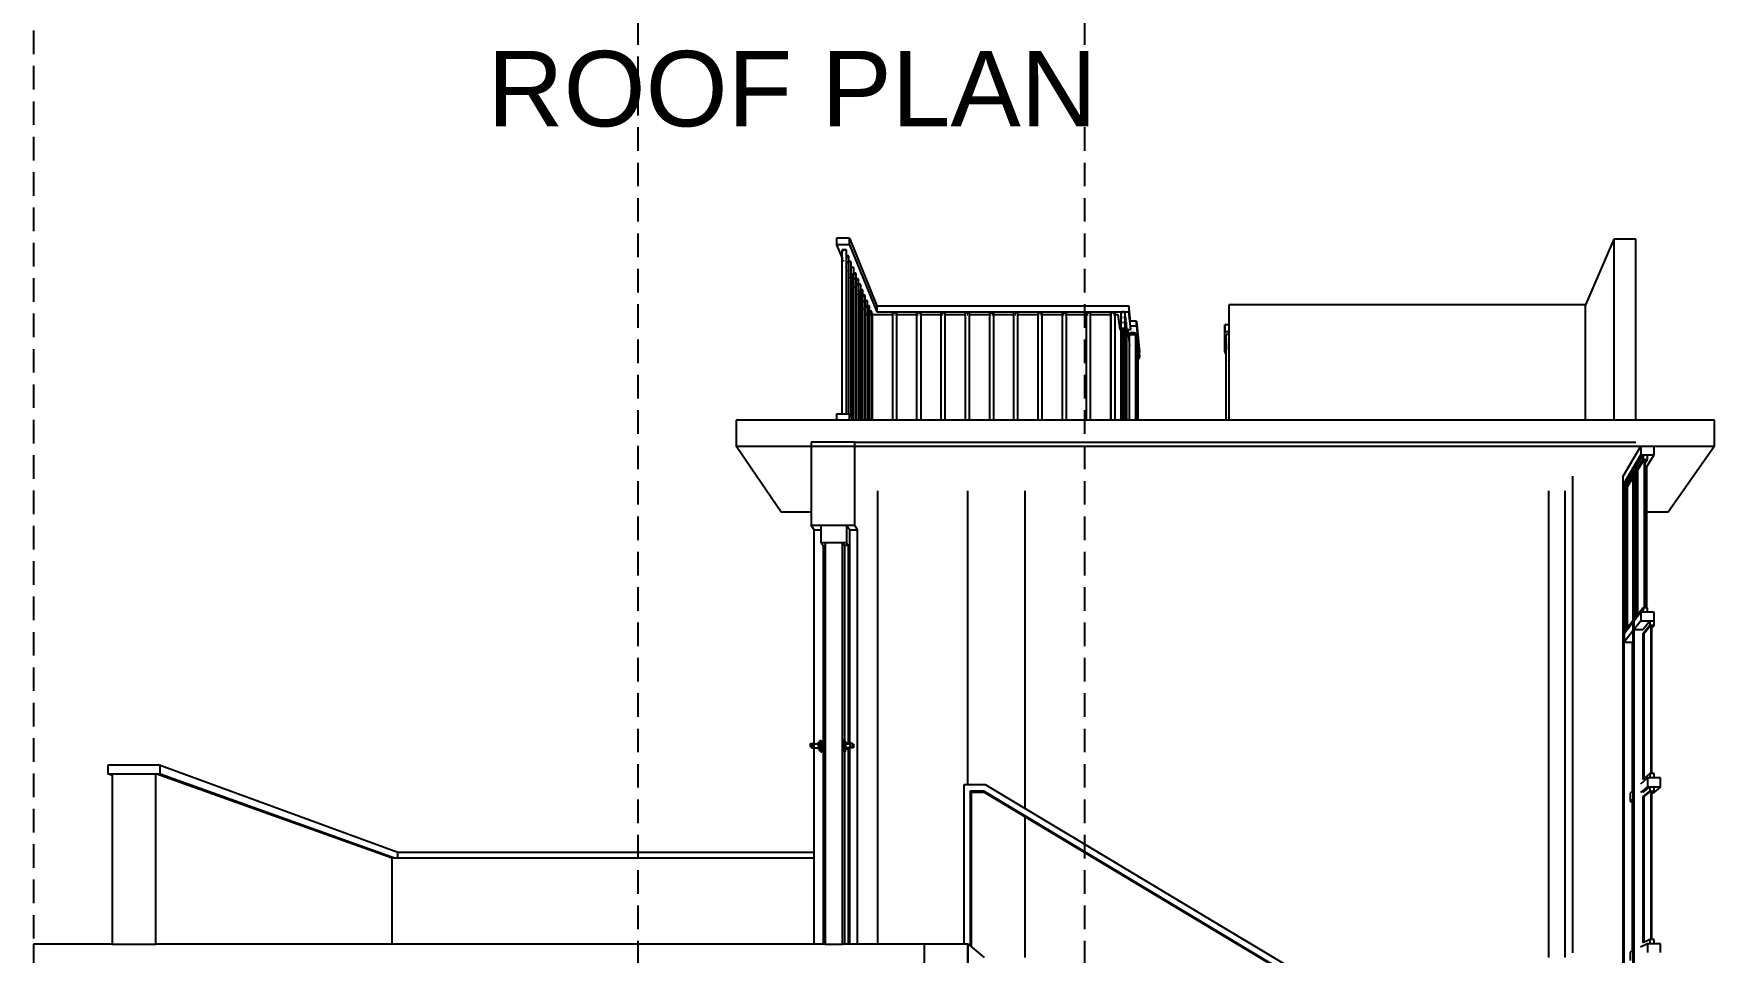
# Model space of a CAD drawing. Header units: inches. Extents: x 114 to 12919, y -714 to 8154.
# Drawn here: x 2215 to 2749, y -290 to 2 of the extents above; entities that cross this region are included whole.
import ezdxf

# ---------------------------------------------------------------- set-up
doc = ezdxf.new("R2010")
doc.units = ezdxf.units.IN
doc.header["$MEASUREMENT"] = 0
doc.linetypes.add('HIDDEN', pattern=[0.375, 0.25, -0.125])
for name, color, linetype in [('centerline', 92, 'HIDDEN'), ('door and window', 145, 'Continuous'), ('SectionCutEdges', 7, 'Continuous')]:
    doc.layers.add(name, color=color, linetype=linetype)
doc.styles.get("Standard").update_dxf_attribs({"font": 'arial.ttf'})

msp = doc.modelspace()

# ---------------------------------------------------------------- linework, layer by layer
for p, q in [((2474.15, -62.67), (2482.85, -84.17)), ((2717.05, -62.92), (2708.06, -83.85)), ((2469.98, -64.75), (2471.78, -69.01)), ((2471.78, -66.44), (2471.77, -66.48)), ((2471.77, -66.48), (2471.78, -66.48)), ((2471.77, -118.49), (2471.77, -66.48)), ((2471.83, -66.4), (2471.78, -66.44)), ((2471.93, -66.36), (2471.83, -66.4)), ((2471.83, -66.53), (2471.9, -66.56)), ((2471.83, -69.13), (2471.93, -69.36)), ((2471.9, -66.56), (2471.93, -66.56)), ((2472.06, -66.34), (2471.93, -66.36)), ((2472.22, -66.32), (2472.06, -66.34)), ((2472.06, -66.59), (2472.18, -66.61)), ((2472.18, -66.61), (2472.22, -66.62)), ((2472.4, -66.32), (2472.22, -66.32)), ((2472.58, -66.32), (2472.4, -66.32)), ((2472.75, -66.34), (2472.58, -66.32)), ((2472.91, -66.36), (2472.75, -66.34)), ((2473.03, -66.4), (2472.91, -66.36)), ((2472.91, -66.61), (2473, -66.59)), ((2473.01, -68.21), (2472.91, -68.22)), ((2472.91, -68.49), (2472.96, -68.5)), ((2472.96, -68.5), (2473.11, -68.51)), ((2473, -66.59), (2473.09, -66.56)), ((2473.11, -68.21), (2473.01, -68.21)), ((2473.11, -66.44), (2473.03, -66.4)), ((2473.09, -66.56), (2473.11, -66.54)), ((2473.15, -66.48), (2473.11, -66.44)), ((2473.15, -118.49), (2473.15, -66.48)), ((2473.18, -68.2), (2473.15, -68.21)), ((2473.15, -68.51), (2473.18, -68.51)), ((2473.36, -68.21), (2473.18, -68.2)), ((2473.53, -68.23), (2473.36, -68.21)), ((2473.36, -68.52), (2473.49, -68.51)), ((2473.49, -68.51), (2473.53, -68.51)), ((2473.69, -68.25), (2473.53, -68.23)), ((2473.81, -68.28), (2473.69, -68.25)), ((2473.89, -68.32), (2473.81, -68.28)), ((2473.81, -68.46), (2473.87, -68.44)), ((2473.87, -68.44), (2473.93, -68.4)), ((2473.93, -68.36), (2473.89, -68.32)), ((2473.93, -68.4), (2473.93, -68.36)), ((2473.93, -118.49), (2473.93, -68.36)), ((2474.15, -64.75), (2482.85, -86.1)), ((2472.06, -69.67), (2472.22, -70.05)), ((2472.91, -71.67), (2473.11, -72.17)), ((2473.15, -72.26), (2473.18, -72.33)), ((2473.4, -70.14), (2473.36, -70.17)), ((2473.36, -70.24), (2473.38, -70.26)), ((2473.36, -72.76), (2473.53, -73.16)), ((2473.38, -70.26), (2473.46, -70.3)), ((2473.49, -70.11), (2473.4, -70.14)), ((2473.46, -70.3), (2473.53, -70.32)), ((2473.53, -70.1), (2473.49, -70.11)), ((2473.96, -70.07), (2473.81, -70.07)), ((2473.81, -70.36), (2473.91, -70.37)), ((2473.81, -73.81), (2473.96, -74.17)), ((2473.91, -70.37), (2473.96, -70.37)), ((2474.14, -70.07), (2473.96, -70.07)), ((2474.31, -70.09), (2474.14, -70.07)), ((2474.46, -70.11), (2474.31, -70.09)), ((2474.31, -70.36), (2474.42, -70.35)), ((2474.39, -71.92), (2474.31, -71.94)), ((2474.31, -72.15), (2474.35, -72.16)), ((2474.35, -72.16), (2474.46, -72.18)), ((2474.46, -71.92), (2474.39, -71.92)), ((2474.42, -70.35), (2474.46, -70.35)), ((2474.58, -70.14), (2474.46, -70.11)), ((2474.66, -70.18), (2474.58, -70.14)), ((2474.58, -70.32), (2474.64, -70.3)), ((2474.66, -71.91), (2474.58, -71.91)), ((2474.58, -72.19), (2474.66, -72.2)), ((2474.64, -70.3), (2474.66, -70.28)), ((2474.7, -70.22), (2474.66, -70.18)), ((2474.7, -119.6), (2474.7, -70.22)), ((2474.72, -71.9), (2474.7, -71.9)), ((2474.7, -72.2), (2474.85, -72.21)), ((2474.9, -71.91), (2474.72, -71.9)), ((2474.85, -72.21), (2474.9, -72.21)), ((2474.9, -73.81), (2474.87, -73.83)), ((2474.87, -73.83), (2474.87, -73.87)), ((2474.87, -73.87), (2474.9, -73.9)), ((2474.87, -119.92), (2474.87, -73.87)), ((2475.07, -71.92), (2474.9, -71.91)), ((2475.22, -71.95), (2475.07, -71.92)), ((2475.34, -71.98), (2475.22, -71.95)), ((2475.22, -72.18), (2475.31, -72.16)), ((2475.3, -73.72), (2475.22, -73.73)), ((2475.22, -73.99), (2475.26, -74)), ((2475.26, -74), (2475.34, -74)), ((2475.34, -73.72), (2475.3, -73.72)), ((2475.31, -72.16), (2475.34, -72.15)), ((2475.42, -72.02), (2475.34, -71.98)), ((2475.46, -72.06), (2475.42, -72.02)), ((2475.42, -72.12), (2475.45, -72.09)), ((2475.48, -73.72), (2475.42, -73.72)), ((2475.42, -74.01), (2475.42, -74.01)), ((2475.42, -74.01), (2475.48, -74.01)), ((2475.45, -72.09), (2475.46, -72.06)), ((2475.46, -120.57), (2475.46, -72.06)), ((2475.65, -73.72), (2475.48, -73.72)), ((2475.82, -73.74), (2475.65, -73.72)), ((2475.65, -74.02), (2475.77, -74.01)), ((2475.77, -74.01), (2475.82, -74.01)), ((2475.97, -73.76), (2475.82, -73.74)), ((2476.09, -73.79), (2475.97, -73.76)), ((2476.17, -73.83), (2476.09, -73.79)), ((2476.09, -73.96), (2476.15, -73.94)), ((2476.15, -73.94), (2476.2, -73.91)), ((2476.21, -73.87), (2476.17, -73.83)), ((2476.2, -73.91), (2476.21, -73.87)), ((2476.21, -120.57), (2476.21, -73.87)), ((2474.31, -74.99), (2474.46, -75.35)), ((2474.58, -75.64), (2474.66, -75.84)), ((2474.7, -75.93), (2474.9, -76.4)), ((2475.22, -77.15), (2475.34, -77.44)), ((2475.42, -77.64), (2475.48, -77.76)), ((2475.67, -75.58), (2475.65, -75.6)), ((2475.65, -75.69), (2475.65, -75.69)), ((2475.65, -75.69), (2475.73, -75.73)), ((2475.65, -78.18), (2475.82, -78.58)), ((2475.77, -75.55), (2475.67, -75.58)), ((2475.73, -75.73), (2475.82, -75.75)), ((2475.82, -75.54), (2475.77, -75.55)), ((2476.22, -75.51), (2476.09, -75.51)), ((2476.09, -75.79), (2476.17, -75.8)), ((2476.09, -79.22), (2476.22, -79.53)), ((2476.17, -75.8), (2476.22, -75.8)), ((2476.4, -75.51), (2476.22, -75.51)), ((2476.56, -75.53), (2476.4, -75.51)), ((2476.71, -75.55), (2476.56, -75.53)), ((2476.56, -75.79), (2476.67, -75.78)), ((2476.63, -77.3), (2476.56, -77.31)), ((2476.56, -77.52), (2476.59, -77.53)), ((2476.59, -77.53), (2476.71, -77.54)), ((2476.71, -77.29), (2476.63, -77.3)), ((2476.67, -75.78), (2476.71, -75.78)), ((2476.83, -75.58), (2476.71, -75.55)), ((2476.91, -75.62), (2476.83, -75.58)), ((2476.83, -75.75), (2476.89, -75.73)), ((2476.91, -77.28), (2476.83, -77.28)), ((2476.83, -77.56), (2476.9, -77.56)), ((2476.89, -75.73), (2476.91, -75.72)), ((2476.9, -77.56), (2476.91, -77.56)), ((2476.95, -75.66), (2476.91, -75.62)), ((2476.95, -120.57), (2476.95, -75.66)), ((2476.96, -77.28), (2476.95, -77.28)), ((2476.95, -77.56), (2477.08, -77.57)), ((2477.13, -77.28), (2476.96, -77.28)), ((2477.08, -77.57), (2477.13, -77.57)), ((2477.09, -79.13), (2477.08, -79.17)), ((2477.08, -79.17), (2477.12, -79.2)), ((2477.08, -120.57), (2477.08, -79.17)), ((2477.13, -79.1), (2477.09, -79.13)), ((2477.12, -79.2), (2477.13, -79.21)), ((2477.3, -77.3), (2477.13, -77.28)), ((2477.44, -77.32), (2477.3, -77.3)), ((2477.56, -77.35), (2477.44, -77.32)), ((2477.44, -77.54), (2477.53, -77.53)), ((2477.51, -79.03), (2477.44, -79.03)), ((2477.44, -79.29), (2477.46, -79.29)), ((2477.46, -79.29), (2477.56, -79.3)), ((2477.56, -79.02), (2477.51, -79.03)), ((2477.53, -77.53), (2477.56, -77.51)), ((2477.64, -77.38), (2477.56, -77.35)), ((2477.68, -77.42), (2477.64, -77.38)), ((2477.64, -77.48), (2477.67, -77.46)), ((2477.68, -79.02), (2477.64, -79.02)), ((2477.64, -79.31), (2477.68, -79.31)), ((2477.67, -77.46), (2477.68, -77.42)), ((2477.68, -79.02), (2477.68, -77.42)), ((2477.85, -79.03), (2477.68, -79.02)), ((2477.68, -79.31), (2477.68, -79.02)), ((2477.68, -82.99), (2477.68, -79.31)), ((2478.02, -79.04), (2477.85, -79.03)), ((2477.85, -79.31), (2477.97, -79.3)), ((2477.97, -79.3), (2478.02, -79.3)), ((2478.17, -79.06), (2478.02, -79.04)), ((2478.28, -79.09), (2478.17, -79.06)), ((2478.17, -79.28), (2478.25, -79.27)), ((2478.25, -79.27), (2478.28, -79.26)), ((2478.36, -79.13), (2478.28, -79.09)), ((2478.4, -79.17), (2478.36, -79.13)), ((2478.36, -79.22), (2478.39, -79.2)), ((2478.39, -79.2), (2478.4, -79.17)), ((2478.4, -120.57), (2478.4, -79.17)), ((2476.56, -80.34), (2476.71, -80.69)), ((2476.83, -80.97), (2476.91, -81.17)), ((2476.95, -81.26), (2477.13, -81.68)), ((2477.44, -82.42), (2477.56, -82.7)), ((2477.68, -82.99), (2477.64, -82.9)), ((2477.68, -120.57), (2477.68, -82.99)), ((2477.86, -80.82), (2477.85, -80.82)), ((2477.85, -80.93), (2477.92, -80.96)), ((2477.85, -83.4), (2478.02, -83.79)), ((2477.95, -80.79), (2477.86, -80.82)), ((2477.92, -80.96), (2478.02, -80.98)), ((2478.02, -80.77), (2477.95, -80.79)), ((2478.23, -80.75), (2478.17, -80.76)), ((2478.17, -81.01), (2478.18, -81.01)), ((2478.17, -84.14), (2478.28, -84.42)), ((2478.18, -81.01), (2478.28, -81.02)), ((2478.28, -80.75), (2478.23, -80.75)), ((2478.4, -80.74), (2478.36, -80.75)), ((2478.36, -81.03), (2478.4, -81.03)), ((2478.36, -84.61), (2478.4, -84.69)), ((2478.57, -80.75), (2478.4, -80.74)), ((2478.73, -80.76), (2478.57, -80.75)), ((2478.57, -81.03), (2478.68, -81.02)), ((2478.66, -82.49), (2478.57, -82.52)), ((2478.57, -82.52), (2478.57, -82.52)), ((2478.57, -82.63), (2478.63, -82.66)), ((2478.57, -85.1), (2478.73, -85.48)), ((2478.63, -82.66), (2478.73, -82.68)), ((2478.73, -82.48), (2478.66, -82.49)), ((2478.68, -81.02), (2478.73, -81.02)), ((2478.88, -80.79), (2478.73, -80.76)), ((2479, -80.82), (2478.88, -80.79)), ((2479.08, -80.85), (2479, -80.82)), ((2479, -80.98), (2479.05, -80.96)), ((2479.11, -82.45), (2479, -82.45)), ((2479, -82.72), (2479.05, -82.72)), ((2479.05, -80.96), (2479.11, -80.92)), ((2479.05, -82.72), (2479.11, -82.72)), ((2479.11, -80.89), (2479.08, -80.85)), ((2479.11, -80.92), (2479.11, -80.89)), ((2479.11, -120.57), (2479.11, -80.89)), ((2479.28, -82.45), (2479.11, -82.45)), ((2479.44, -82.47), (2479.28, -82.45)), ((2479.58, -82.49), (2479.44, -82.47)), ((2479.44, -82.72), (2479.54, -82.71)), ((2479.49, -84.15), (2479.44, -84.16)), ((2479.44, -84.36), (2479.45, -84.37)), ((2479.45, -84.37), (2479.58, -84.39)), ((2479.58, -84.14), (2479.49, -84.15)), ((2479.54, -82.71), (2479.58, -82.7)), ((2479.7, -82.52), (2479.58, -82.49)), ((2479.78, -82.55), (2479.7, -82.52)), ((2479.7, -82.68), (2479.76, -82.66)), ((2479.81, -84.13), (2479.7, -84.13)), ((2479.7, -84.4), (2479.75, -84.4)), ((2479.75, -84.4), (2479.81, -84.4)), ((2479.76, -82.66), (2479.81, -82.62)), ((2479.82, -82.59), (2479.78, -82.55)), ((2479.81, -82.62), (2479.82, -82.59)), ((2479.97, -84.13), (2479.81, -84.13)), ((2479.82, -120.57), (2479.82, -82.59)), ((2480.14, -84.15), (2479.97, -84.13)), ((2480.28, -84.17), (2480.14, -84.15)), ((2480.14, -84.4), (2480.24, -84.39)), ((2480.24, -84.39), (2480.28, -84.38)), ((2480.39, -84.2), (2480.28, -84.17)), ((2480.47, -84.23), (2480.39, -84.2)), ((2480.39, -84.35), (2480.45, -84.34)), ((2480.45, -84.34), (2480.5, -84.3)), ((2480.51, -84.27), (2480.47, -84.23)), ((2480.5, -84.3), (2480.51, -84.27)), ((2480.51, -120.57), (2480.51, -84.27)), ((2482.85, -84.17), (2482.85, -86.1)), ((2482.85, -84.17), (2562.88, -84.17)), ((2562.88, -84.17), (2562.88, -86.1)), ((2563.4, -89.02), (2562.88, -84.17)), ((2594.72, -83.85), (2594.66, -90.22)), ((2708.06, -83.85), (2594.72, -83.85)), ((2594.72, -83.85), (2594.72, -120.57)), ((2708.06, -120.57), (2708.06, -83.85)), ((2479, -86.1), (2479.11, -86.37)), ((2479.44, -86.92), (2479.58, -86.92)), ((2479.7, -86.92), (2479.81, -86.92)), ((2480.18, -85.81), (2480.14, -85.81)), ((2480.14, -86.02), (2480.14, -86.02)), ((2480.14, -86.02), (2480.28, -86.04)), ((2480.14, -86.92), (2480.28, -86.92)), ((2480.17, -86.49), (2480.16, -86.53)), ((2480.16, -86.53), (2480.2, -86.56)), ((2480.16, -120.57), (2480.16, -86.53)), ((2480.22, -86.46), (2480.17, -86.49)), ((2480.28, -85.8), (2480.18, -85.81)), ((2480.2, -86.56), (2480.28, -86.6)), ((2480.28, -86.44), (2480.22, -86.46)), ((2480.28, -86.6), (2480.28, -86.6)), ((2480.5, -85.79), (2480.39, -85.79)), ((2480.39, -86.05), (2480.44, -86.06)), ((2480.43, -86.41), (2480.39, -86.42)), ((2480.39, -86.63), (2480.5, -86.64)), ((2480.39, -86.92), (2480.5, -86.92)), ((2480.5, -86.41), (2480.43, -86.41)), ((2480.44, -86.06), (2480.5, -86.06)), ((2480.66, -85.79), (2480.5, -85.79)), ((2480.83, -85.81), (2480.66, -85.79)), ((2480.97, -85.83), (2480.83, -85.81)), ((2480.83, -86.05), (2480.92, -86.04)), ((2480.92, -86.4), (2480.83, -86.39)), ((2480.83, -86.66), (2480.86, -86.67)), ((2480.83, -86.92), (2480.97, -86.92)), ((2480.86, -86.67), (2480.97, -86.66)), ((2480.92, -86.04), (2480.97, -86.04)), ((2480.97, -86.4), (2480.92, -86.4)), ((2481.08, -85.86), (2480.97, -85.83)), ((2481.16, -85.89), (2481.08, -85.86)), ((2481.08, -86.01), (2481.14, -85.99)), ((2481.22, -86.43), (2481.08, -86.41)), ((2481.14, -85.99), (2481.19, -85.96)), ((2481.2, -85.93), (2481.16, -85.89)), ((2481.19, -85.96), (2481.2, -85.93)), ((2481.2, -120.57), (2481.2, -85.93)), ((2481.33, -86.46), (2481.22, -86.43)), ((2481.22, -86.64), (2481.3, -86.63)), ((2481.22, -86.92), (2481.41, -86.92)), ((2481.3, -86.63), (2481.39, -86.6)), ((2481.41, -86.49), (2481.33, -86.46)), ((2481.39, -86.6), (2481.41, -86.58)), ((2481.45, -86.53), (2481.41, -86.49)), ((2481.45, -120.57), (2481.45, -86.53)), ((2481.45, -86.92), (2487.92, -86.92)), ((2482.85, -86.1), (2560.83, -86.1)), ((2487.87, -86.49), (2487.86, -86.53)), ((2487.86, -86.53), (2487.9, -86.56)), ((2487.86, -120.57), (2487.86, -86.53)), ((2487.92, -86.46), (2487.87, -86.49)), ((2487.9, -86.56), (2487.92, -86.57)), ((2488.01, -86.43), (2487.92, -86.46)), ((2488.14, -86.41), (2488.01, -86.43)), ((2488.01, -86.61), (2488.09, -86.63)), ((2488.01, -86.92), (2488.14, -86.92)), ((2488.09, -86.63), (2488.14, -86.63)), ((2488.29, -86.4), (2488.14, -86.41)), ((2488.45, -86.39), (2488.29, -86.4)), ((2488.62, -86.4), (2488.45, -86.39)), ((2488.45, -86.66), (2488.56, -86.67)), ((2488.45, -86.92), (2488.62, -86.92)), ((2488.56, -86.67), (2488.62, -86.66)), ((2488.78, -86.41), (2488.62, -86.4)), ((2488.92, -86.43), (2488.78, -86.41)), ((2489.03, -86.46), (2488.92, -86.43)), ((2488.92, -86.64), (2489, -86.63)), ((2488.92, -86.92), (2489.03, -86.92)), ((2489, -86.63), (2489.03, -86.61)), ((2489.11, -86.49), (2489.03, -86.46)), ((2489.15, -86.53), (2489.11, -86.49)), ((2489.11, -86.58), (2489.14, -86.56)), ((2489.11, -86.92), (2495.57, -86.92)), ((2489.14, -86.56), (2489.15, -86.53)), ((2489.15, -120.57), (2489.15, -86.53)), ((2495.57, -86.49), (2495.56, -86.53)), ((2495.56, -86.53), (2495.57, -86.54)), ((2495.56, -120.57), (2495.56, -86.53)), ((2495.63, -86.46), (2495.57, -86.49)), ((2495.72, -86.43), (2495.63, -86.46)), ((2495.63, -86.58), (2495.67, -86.6)), ((2495.63, -86.92), (2495.72, -86.92)), ((2495.67, -86.6), (2495.72, -86.61)), ((2495.84, -86.41), (2495.72, -86.43)), ((2495.99, -86.4), (2495.84, -86.41)), ((2495.84, -86.63), (2495.93, -86.65)), ((2495.84, -86.92), (2495.99, -86.92)), ((2495.93, -86.65), (2495.99, -86.65)), ((2496.16, -86.39), (2495.99, -86.4)), ((2496.32, -86.4), (2496.16, -86.39)), ((2496.48, -86.41), (2496.32, -86.4)), ((2496.63, -86.43), (2496.48, -86.41)), ((2496.48, -86.66), (2496.57, -86.65)), ((2496.48, -86.92), (2496.63, -86.92)), ((2496.57, -86.65), (2496.63, -86.64)), ((2496.74, -86.46), (2496.63, -86.43)), ((2496.81, -86.49), (2496.74, -86.46)), ((2496.74, -86.61), (2496.79, -86.6)), ((2496.74, -86.92), (2503.42, -86.92)), ((2496.79, -86.6), (2496.84, -86.56)), ((2496.85, -86.53), (2496.81, -86.49)), ((2496.84, -86.56), (2496.85, -86.53)), ((2496.85, -120.57), (2496.85, -86.53)), ((2503.28, -86.49), (2503.27, -86.53)), ((2503.27, -86.53), (2503.3, -86.56)), ((2503.27, -120.57), (2503.27, -86.53)), ((2503.33, -86.46), (2503.28, -86.49)), ((2503.3, -86.56), (2503.37, -86.6)), ((2503.42, -86.43), (2503.33, -86.46)), ((2503.37, -86.6), (2503.42, -86.61)), ((2503.55, -86.41), (2503.42, -86.43)), ((2503.7, -86.4), (2503.55, -86.41)), ((2503.86, -86.39), (2503.7, -86.4)), ((2503.7, -86.65), (2503.78, -86.66)), ((2503.7, -86.92), (2503.86, -86.92)), ((2503.78, -86.66), (2503.86, -86.66)), ((2504.03, -86.4), (2503.86, -86.39)), ((2504.19, -86.41), (2504.03, -86.4)), ((2504.33, -86.43), (2504.19, -86.41)), ((2504.19, -86.65), (2504.27, -86.65)), ((2504.19, -86.92), (2504.33, -86.92)), ((2504.27, -86.65), (2504.33, -86.64)), ((2504.44, -86.46), (2504.33, -86.43)), ((2504.52, -86.49), (2504.44, -86.46)), ((2504.44, -86.61), (2504.49, -86.6)), ((2504.44, -86.92), (2511.03, -86.92)), ((2504.49, -86.6), (2504.54, -86.56)), ((2504.55, -86.53), (2504.52, -86.49)), ((2504.54, -86.56), (2504.55, -86.53)), ((2504.55, -120.57), (2504.55, -86.53)), ((2510.98, -86.49), (2510.97, -86.53)), ((2510.97, -86.53), (2511, -86.56)), ((2510.97, -120.57), (2510.97, -86.53)), ((2511.03, -86.46), (2510.98, -86.49)), ((2511, -86.56), (2511.03, -86.58)), ((2511.12, -86.43), (2511.03, -86.46)), ((2511.25, -86.41), (2511.12, -86.43)), ((2511.12, -86.61), (2511.18, -86.63)), ((2511.12, -86.92), (2511.25, -86.92)), ((2511.18, -86.63), (2511.25, -86.64)), ((2511.4, -86.4), (2511.25, -86.41)), ((2511.57, -86.39), (2511.4, -86.4)), ((2511.73, -86.4), (2511.57, -86.39)), ((2511.57, -86.66), (2511.65, -86.67)), ((2511.57, -86.92), (2511.73, -86.92)), ((2511.65, -86.67), (2511.73, -86.66)), ((2511.89, -86.41), (2511.73, -86.4)), ((2512.03, -86.43), (2511.89, -86.41)), ((2512.14, -86.46), (2512.03, -86.43)), ((2512.03, -86.64), (2512.09, -86.63)), ((2512.03, -86.92), (2512.14, -86.92)), ((2512.09, -86.63), (2512.14, -86.61)), ((2512.22, -86.49), (2512.14, -86.46)), ((2512.25, -86.53), (2512.22, -86.49)), ((2512.22, -86.58), (2512.24, -86.56)), ((2512.22, -86.92), (2518.68, -86.92)), ((2512.24, -86.56), (2512.25, -86.53)), ((2512.25, -120.57), (2512.25, -86.53)), ((2518.68, -86.49), (2518.67, -86.53)), ((2518.67, -86.53), (2518.68, -86.54)), ((2518.67, -120.57), (2518.67, -86.53)), ((2518.73, -86.46), (2518.68, -86.49)), ((2518.83, -86.43), (2518.73, -86.46)), ((2518.73, -86.58), (2518.77, -86.6)), ((2518.73, -86.92), (2518.83, -86.92)), ((2518.77, -86.6), (2518.83, -86.61)), ((2518.96, -86.41), (2518.83, -86.43)), ((2519.11, -86.4), (2518.96, -86.41)), ((2518.96, -86.64), (2519.02, -86.65)), ((2518.96, -86.92), (2519.11, -86.92)), ((2519.02, -86.65), (2519.11, -86.66)), ((2519.27, -86.39), (2519.11, -86.4)), ((2519.44, -86.4), (2519.27, -86.39)), ((2519.6, -86.41), (2519.44, -86.4)), ((2519.44, -86.66), (2519.51, -86.66)), ((2519.44, -86.92), (2519.6, -86.92)), ((2519.51, -86.66), (2519.6, -86.65)), ((2519.74, -86.43), (2519.6, -86.41)), ((2519.85, -86.46), (2519.74, -86.43)), ((2519.92, -86.49), (2519.85, -86.46)), ((2519.85, -86.61), (2519.88, -86.6)), ((2519.85, -86.92), (2526.53, -86.92)), ((2519.88, -86.6), (2519.94, -86.56)), ((2519.95, -86.53), (2519.92, -86.49)), ((2519.94, -86.56), (2519.95, -86.53)), ((2519.95, -120.57), (2519.95, -86.53)), ((2526.38, -86.49), (2526.37, -86.53)), ((2526.37, -86.53), (2526.4, -86.56)), ((2526.37, -120.57), (2526.37, -86.53)), ((2526.44, -86.46), (2526.38, -86.49)), ((2526.4, -86.56), (2526.47, -86.6)), ((2526.53, -86.43), (2526.44, -86.46)), ((2526.47, -86.6), (2526.53, -86.61)), ((2526.66, -86.41), (2526.53, -86.43)), ((2526.81, -86.4), (2526.66, -86.41)), ((2526.98, -86.39), (2526.81, -86.4)), ((2526.81, -86.66), (2526.88, -86.66)), ((2526.81, -86.92), (2526.98, -86.92)), ((2526.88, -86.66), (2526.98, -86.66)), ((2527.14, -86.4), (2526.98, -86.39)), ((2527.3, -86.41), (2527.14, -86.4)), ((2527.44, -86.43), (2527.3, -86.41)), ((2527.3, -86.65), (2527.36, -86.65)), ((2527.3, -86.92), (2527.44, -86.92)), ((2527.36, -86.65), (2527.44, -86.63)), ((2527.55, -86.46), (2527.44, -86.43)), ((2527.62, -86.49), (2527.55, -86.46)), ((2527.55, -86.61), (2527.58, -86.6)), ((2527.55, -86.92), (2534.14, -86.92)), ((2527.58, -86.6), (2527.64, -86.56)), ((2527.65, -86.53), (2527.62, -86.49)), ((2527.64, -86.56), (2527.65, -86.53)), ((2527.65, -120.57), (2527.65, -86.53)), ((2534.08, -86.49), (2534.07, -86.53)), ((2534.07, -86.53), (2534.1, -86.56)), ((2534.07, -120.57), (2534.07, -86.53)), ((2534.14, -86.46), (2534.08, -86.49)), ((2534.1, -86.56), (2534.14, -86.58)), ((2534.24, -86.43), (2534.14, -86.46)), ((2534.36, -86.41), (2534.24, -86.43)), ((2534.24, -86.61), (2534.28, -86.63)), ((2534.24, -86.92), (2534.36, -86.92)), ((2534.28, -86.63), (2534.36, -86.64)), ((2534.52, -86.4), (2534.36, -86.41)), ((2534.68, -86.39), (2534.52, -86.4)), ((2534.85, -86.4), (2534.68, -86.39)), ((2534.68, -86.66), (2534.74, -86.67)), ((2534.68, -86.92), (2534.85, -86.92)), ((2534.74, -86.67), (2534.85, -86.66)), ((2535.01, -86.41), (2534.85, -86.4)), ((2535.14, -86.43), (2535.01, -86.41)), ((2535.25, -86.46), (2535.14, -86.43)), ((2535.14, -86.63), (2535.19, -86.63)), ((2535.14, -86.92), (2535.32, -86.92)), ((2535.19, -86.63), (2535.28, -86.6)), ((2535.32, -86.49), (2535.25, -86.46)), ((2535.28, -86.6), (2535.32, -86.57)), ((2535.35, -86.53), (2535.32, -86.49)), ((2535.35, -120.57), (2535.35, -86.53)), ((2535.35, -86.92), (2541.79, -86.92)), ((2541.79, -86.49), (2541.77, -86.53)), ((2541.77, -86.53), (2541.79, -86.55)), ((2541.77, -120.57), (2541.77, -86.53)), ((2541.84, -86.46), (2541.79, -86.49)), ((2541.94, -86.43), (2541.84, -86.46)), ((2541.84, -86.59), (2541.87, -86.6)), ((2541.84, -86.92), (2541.94, -86.92)), ((2541.87, -86.6), (2541.94, -86.62)), ((2542.07, -86.41), (2541.94, -86.43)), ((2542.22, -86.4), (2542.07, -86.41)), ((2542.07, -86.64), (2542.11, -86.65)), ((2542.07, -86.92), (2542.22, -86.92)), ((2542.11, -86.65), (2542.22, -86.66)), ((2542.39, -86.39), (2542.22, -86.4)), ((2542.55, -86.4), (2542.39, -86.39)), ((2542.71, -86.41), (2542.55, -86.4)), ((2542.55, -86.66), (2542.6, -86.66)), ((2542.55, -86.92), (2542.71, -86.92)), ((2542.6, -86.66), (2542.71, -86.65)), ((2542.85, -86.43), (2542.71, -86.41)), ((2542.96, -86.46), (2542.85, -86.43)), ((2542.85, -86.63), (2542.88, -86.63)), ((2542.85, -86.92), (2542.96, -86.92)), ((2542.88, -86.63), (2542.96, -86.6)), ((2543.03, -86.49), (2542.96, -86.46)), ((2543.05, -86.53), (2543.03, -86.49)), ((2543.03, -86.57), (2543.04, -86.56)), ((2543.03, -86.92), (2549.47, -86.92)), ((2543.04, -86.56), (2543.05, -86.53)), ((2543.05, -120.57), (2543.05, -86.53)), ((2549.49, -86.49), (2549.47, -86.53)), ((2549.47, -120.57), (2549.47, -86.53)), ((2549.55, -86.46), (2549.49, -86.49)), ((2549.49, -86.55), (2549.5, -86.56)), ((2549.49, -86.92), (2549.64, -86.92)), ((2549.5, -86.56), (2549.57, -86.6)), ((2549.64, -86.43), (2549.55, -86.46)), ((2549.57, -86.6), (2549.64, -86.62)), ((2549.77, -86.41), (2549.64, -86.43)), ((2549.93, -86.4), (2549.77, -86.41)), ((2549.77, -86.64), (2549.81, -86.65)), ((2549.77, -86.92), (2549.93, -86.92)), ((2549.81, -86.65), (2549.93, -86.66)), ((2550.09, -86.39), (2549.93, -86.4)), ((2550.26, -86.4), (2550.09, -86.39)), ((2550.42, -86.41), (2550.26, -86.4)), ((2550.55, -86.43), (2550.42, -86.41)), ((2550.42, -86.65), (2550.45, -86.65)), ((2550.42, -86.92), (2550.55, -86.92)), ((2550.45, -86.65), (2550.55, -86.63)), ((2550.66, -86.46), (2550.55, -86.43)), ((2550.73, -86.49), (2550.66, -86.46)), ((2550.66, -86.6), (2550.68, -86.6)), ((2550.66, -86.92), (2557.31, -86.92)), ((2550.68, -86.6), (2550.74, -86.56)), ((2550.75, -86.53), (2550.73, -86.49)), ((2550.74, -86.56), (2550.75, -86.53)), ((2550.75, -120.57), (2550.75, -86.53)), ((2557.19, -86.49), (2557.17, -86.53)), ((2557.17, -86.53), (2557.2, -86.56)), ((2557.17, -120.57), (2557.17, -86.53)), ((2557.31, -86.43), (2557.19, -86.49)), ((2557.2, -86.56), (2557.27, -86.6)), ((2557.25, -86.46), (2557.23, -86.5)), ((2557.23, -86.5), (2557.26, -86.53)), ((2557.23, -120.57), (2557.23, -86.5)), ((2557.31, -86.44), (2557.25, -86.46)), ((2557.26, -86.53), (2557.31, -86.56)), ((2557.27, -86.6), (2557.31, -86.61)), ((2557.41, -86.4), (2557.31, -86.43)), ((2557.54, -86.38), (2557.41, -86.4)), ((2557.48, -86.41), (2557.41, -86.42)), ((2557.41, -86.59), (2557.43, -86.59)), ((2557.41, -86.63), (2557.51, -86.65)), ((2557.41, -86.92), (2557.54, -86.92)), ((2557.43, -86.59), (2557.54, -86.61)), ((2557.54, -86.41), (2557.48, -86.41)), ((2557.51, -86.65), (2557.54, -86.65)), ((2557.69, -86.36), (2557.54, -86.38)), ((2557.86, -86.36), (2557.69, -86.36)), ((2558.02, -86.36), (2557.86, -86.36)), ((2558.18, -86.38), (2558.02, -86.36)), ((2558.12, -86.41), (2558.02, -86.4)), ((2558.02, -86.63), (2558.06, -86.63)), ((2558.02, -86.66), (2558.15, -86.65)), ((2558.02, -86.92), (2558.18, -86.92)), ((2558.06, -86.63), (2558.18, -86.62)), ((2558.18, -86.42), (2558.12, -86.41)), ((2558.15, -86.65), (2558.18, -86.64)), ((2558.32, -86.4), (2558.18, -86.38)), ((2558.42, -86.43), (2558.32, -86.4)), ((2558.36, -86.46), (2558.32, -86.45)), ((2558.32, -86.6), (2558.34, -86.59)), ((2558.32, -86.62), (2558.38, -86.6)), ((2558.32, -86.92), (2558.42, -86.92)), ((2558.34, -86.59), (2558.42, -86.57)), ((2558.42, -86.49), (2558.36, -86.46)), ((2558.38, -86.6), (2558.42, -86.57)), ((2558.49, -86.46), (2558.42, -86.43)), ((2558.52, -86.5), (2558.49, -86.46)), ((2558.49, -86.54), (2558.5, -86.53)), ((2558.49, -86.92), (2559.43, -86.92)), ((2558.5, -86.53), (2558.52, -86.5)), ((2558.52, -120.57), (2558.52, -86.5)), ((2559.43, -86.12), (2559.43, -86.11)), ((2559.43, -86.12), (2559.43, -86.12)), ((2559.43, -86.92), (2560.02, -91.74)), ((2560.49, -86.19), (2560.48, -86.22)), ((2560.48, -120.57), (2560.48, -86.22)), ((2560.55, -86.15), (2560.49, -86.19)), ((2560.49, -86.25), (2560.5, -86.26)), ((2560.5, -86.26), (2560.57, -86.29)), ((2560.65, -86.13), (2560.55, -86.15)), ((2560.57, -86.29), (2560.65, -86.31)), ((2560.78, -86.1), (2560.65, -86.13)), ((2560.94, -86.09), (2560.78, -86.1)), ((2561.1, -86.09), (2560.94, -86.09)), ((2560.94, -86.1), (2561.1, -86.1)), ((2560.94, -86.35), (2560.97, -86.36)), ((2560.97, -87.74), (2560.94, -87.75)), ((2560.94, -87.96), (2561, -87.98)), ((2561.03, -89.38), (2560.94, -89.41)), ((2560.94, -89.53), (2560.95, -89.54)), ((2560.95, -89.54), (2560.97, -89.54)), ((2560.97, -86.36), (2561.1, -86.36)), ((2561.1, -87.73), (2560.97, -87.74)), ((2560.97, -89.54), (2560.97, -89.55)), ((2560.97, -89.55), (2561, -89.55)), ((2561, -87.98), (2561.1, -87.98)), ((2561, -89.55), (2561.06, -89.57)), ((2561.1, -89.37), (2561.03, -89.38)), ((2561.06, -89.57), (2561.1, -89.57)), ((2561.27, -86.09), (2561.1, -86.09)), ((2561.43, -86.1), (2561.27, -86.09)), ((2561.38, -86.1), (2562.88, -86.1)), ((2561.56, -86.13), (2561.43, -86.1)), ((2561.43, -86.34), (2561.45, -86.34)), ((2561.46, -87.73), (2561.43, -87.73)), ((2561.43, -87.99), (2561.49, -87.99)), ((2561.48, -89.34), (2561.43, -89.34)), ((2561.43, -89.6), (2561.51, -89.61)), ((2561.45, -86.34), (2561.56, -86.32)), ((2561.56, -87.74), (2561.46, -87.73)), ((2561.56, -89.34), (2561.48, -89.34)), ((2561.49, -87.99), (2561.56, -87.98)), ((2561.51, -89.61), (2561.56, -89.61)), ((2561.67, -86.15), (2561.56, -86.13)), ((2561.73, -86.19), (2561.67, -86.15)), ((2561.67, -86.3), (2561.68, -86.29)), ((2561.75, -87.76), (2561.67, -87.75)), ((2561.67, -87.97), (2561.75, -87.96)), ((2561.75, -89.35), (2561.67, -89.35)), ((2561.67, -89.6), (2561.67, -89.6)), ((2561.67, -89.6), (2561.75, -89.6)), ((2561.68, -86.29), (2561.74, -86.26)), ((2561.76, -86.22), (2561.73, -86.19)), ((2561.74, -86.26), (2561.76, -86.22)), ((2561.85, -87.79), (2561.75, -87.76)), ((2561.76, -120.57), (2561.76, -86.22)), ((2561.92, -87.82), (2561.85, -87.79)), ((2561.85, -87.93), (2561.87, -87.93)), ((2561.93, -89.38), (2561.85, -89.37)), ((2561.85, -89.58), (2561.95, -89.57)), ((2561.87, -87.93), (2561.93, -87.89)), ((2561.94, -87.86), (2561.92, -87.82)), ((2561.93, -87.89), (2561.94, -87.86)), ((2562.03, -89.41), (2561.93, -89.38)), ((2561.94, -120.57), (2561.94, -87.86)), ((2561.95, -89.57), (2562.03, -89.54)), ((2562.1, -89.44), (2562.03, -89.41)), ((2562.13, -89.47), (2562.1, -89.44)), ((2562.1, -89.51), (2562.11, -89.51)), ((2562.11, -89.51), (2562.13, -89.47)), ((2562.13, -120.57), (2562.13, -89.47)), ((2563.49, -91.74), (2562.88, -86.1)), ((2565.33, -89.02), (2563.37, -89.02)), ((2563.37, -90.56), (2565.33, -90.56)), ((2565.33, -89.02), (2566.32, -98.86)), ((2565.33, -90.56), (2565.33, -89.02)), ((2565.33, -90.56), (2566.32, -100.35)), ((2593.39, -93.94), (2593.41, -90.22)), ((2593.41, -90.22), (2593.41, -92.36)), ((2594.72, -90.22), (2593.41, -90.22)), ((2594.66, -90.22), (2594.66, -120.57)), ((2560.02, -91.74), (2560.48, -91.74)), ((2560.49, -91.74), (2560.65, -91.74)), ((2560.94, -91.74), (2561.1, -91.74)), ((2561.06, -91.03), (2561.05, -91.07)), ((2561.05, -91.07), (2561.07, -91.1)), ((2561.05, -120.57), (2561.05, -91.07)), ((2561.1, -91.01), (2561.06, -91.03)), ((2561.07, -91.1), (2561.1, -91.12)), ((2561.5, -90.94), (2561.43, -90.95)), ((2561.43, -91.19), (2561.53, -91.2)), ((2561.43, -91.74), (2561.56, -91.74)), ((2561.56, -90.94), (2561.5, -90.94)), ((2561.53, -91.2), (2561.56, -91.2)), ((2561.75, -90.94), (2561.67, -90.94)), ((2561.67, -91.2), (2561.69, -91.2)), ((2561.67, -91.74), (2561.75, -91.74)), ((2561.69, -91.2), (2561.75, -91.2)), ((2561.98, -90.95), (2561.85, -90.94)), ((2561.85, -91.2), (2561.86, -91.2)), ((2561.85, -91.74), (2562.03, -91.74)), ((2561.86, -91.2), (2562.01, -91.18)), ((2562.03, -90.96), (2561.98, -90.95)), ((2562.01, -91.18), (2562.03, -91.18)), ((2562.11, -90.97), (2562.1, -90.97)), ((2562.1, -91.17), (2562.13, -91.16)), ((2562.1, -91.74), (2562.22, -91.74)), ((2562.22, -91), (2562.11, -90.97)), ((2562.13, -91.16), (2562.22, -91.14)), ((2562.28, -91.03), (2562.22, -91)), ((2562.31, -91.07), (2562.28, -91.03)), ((2562.28, -91.11), (2562.29, -91.1)), ((2562.28, -91.74), (2563.49, -91.74)), ((2562.29, -91.1), (2562.31, -91.07)), ((2562.31, -120.57), (2562.31, -91.07)), ((2562.55, -91.74), (2563.14, -96.99)), ((2563.61, -92.76), (2563.14, -92.94)), ((2563.14, -120.57), (2563.14, -92.94)), ((2563.61, -93.37), (2563.14, -93.55)), ((2563.18, -93.53), (2563.18, -92.92)), ((2563.49, -91.74), (2563.49, -91.61)), ((2564.6, -92.76), (2563.61, -92.76)), ((2564.6, -93.37), (2563.61, -93.37)), ((2565.11, -92.94), (2564.6, -92.76)), ((2565.11, -93.55), (2564.6, -93.37)), ((2565.07, -93.53), (2565.07, -92.92)), ((2565.07, -92.95), (2565.11, -92.94)), ((2565.08, -93.53), (2565.08, -92.95)), ((2565.11, -120.57), (2565.11, -92.94)), ((2565.26, -94.36), (2565.11, -94.31)), ((2565.26, -94.97), (2565.11, -94.92)), ((2565.22, -94.96), (2565.22, -94.35)), ((2565.22, -94.38), (2565.26, -94.36)), ((2565.22, -94.96), (2565.22, -94.38)), ((2565.26, -120.57), (2565.26, -94.36)), ((2565.41, -95.78), (2565.26, -95.73)), ((2565.26, -95.83), (2565.41, -95.78)), ((2565.37, -96.37), (2565.37, -95.76)), ((2565.37, -96.39), (2565.37, -95.79)), ((2565.41, -120.57), (2565.41, -95.78)), ((2593.36, -96.45), (2593.39, -93.94)), ((2593.36, -98.55), (2593.39, -96.05)), ((2593.39, -96.05), (2593.41, -92.36)), ((2593.39, -96.05), (2593.85, -96.06)), ((2593.41, -92.36), (2594.72, -92.36)), ((2593.84, -94.65), (2593.8, -94.84)), ((2593.8, -94.84), (2593.85, -94.85)), ((2593.8, -120.57), (2593.8, -94.84)), ((2593.85, -93.32), (2593.81, -93.52)), ((2593.81, -93.52), (2593.85, -93.53)), ((2593.81, -120.57), (2593.81, -93.52)), ((2593.83, -95.96), (2593.81, -96.06)), ((2593.85, -95.96), (2593.83, -95.96)), ((2593.85, -94.65), (2593.84, -94.65)), ((2594.7, -93.23), (2593.85, -93.32)), ((2594.72, -93.24), (2594.7, -93.23)), ((2594.7, -93.62), (2594.72, -93.61)), ((2594.72, -94.56), (2594.7, -94.56)), ((2594.7, -94.94), (2594.72, -94.93)), ((2594.72, -95.88), (2594.7, -95.87)), ((2594.7, -96.06), (2594.72, -96.07)), ((2565.41, -96.38), (2565.26, -96.33)), ((2565.26, -96.43), (2565.41, -96.38)), ((2565.55, -97.17), (2565.26, -97.07)), ((2565.55, -97.77), (2565.26, -97.67)), ((2565.37, -96.37), (2565.37, -96.39)), ((2565.51, -97.76), (2565.51, -97.16)), ((2565.51, -97.19), (2565.55, -97.17)), ((2565.51, -97.19), (2565.51, -97.19)), ((2565.51, -97.76), (2565.51, -97.19)), ((2565.55, -120.57), (2565.55, -97.17)), ((2565.69, -98.55), (2565.55, -98.51)), ((2565.69, -99.15), (2565.55, -99.1)), ((2565.65, -99.14), (2565.65, -98.54)), ((2565.65, -98.57), (2565.69, -98.55)), ((2565.66, -99.14), (2565.66, -98.57)), ((2565.69, -120.57), (2565.69, -98.55)), ((2565.83, -99.92), (2565.69, -99.87)), ((2565.69, -99.97), (2565.83, -99.92)), ((2565.69, -100.35), (2566.32, -100.35)), ((2565.83, -100.51), (2565.69, -100.47)), ((2565.69, -100.57), (2565.83, -100.51)), ((2565.84, -100.79), (2565.69, -100.71)), ((2565.69, -100.94), (2566.32, -100.94)), ((2565.8, -100.5), (2565.8, -99.91)), ((2565.8, -99.93), (2565.84, -100.35)), ((2565.8, -100.53), (2565.8, -99.93)), ((2565.8, -100.5), (2565.84, -100.94)), ((2565.83, -120.57), (2565.83, -99.92)), ((2565.84, -100.8), (2565.84, -100.35)), ((2565.84, -100.93), (2565.84, -100.8)), ((2565.84, -100.93), (2565.84, -100.93)), ((2566.32, -100.94), (2566.32, -98.86)), ((2593.38, -96.51), (2593.36, -96.45)), ((2593.36, -98.55), (2593.85, -98.5)), ((2593.85, -99.67), (2593.36, -98.55)), ((2593.79, -96.22), (2593.79, -98.12)), ((2593.79, -98.5), (2593.79, -98.12)), ((2593.79, -120.57), (2593.79, -98.5)), ((2594.7, -98.41), (2594.72, -98.41)), ((2594.72, -101.63), (2594.7, -101.57)), ((2474.15, -118.49), (2475.19, -120.57)), ((2594.7, -119.75), (2594.72, -119.68)), ((2475.8, -127.51), (2723.99, -127.51)), ((2452.43, -149.83), (2438.06, -128.81)), ((2719.99, -138.34), (2725.64, -128.81)), ((2720.26, -140.55), (2725.64, -131.59)), ((2724.15, -135.21), (2726.33, -131.59)), ((2724.29, -136.34), (2726.33, -132.98)), ((2724.63, -136.34), (2726.68, -132.98)), ((2727.03, -134.11), (2727.72, -132.98)), ((2727.56, -135.21), (2729.8, -131.59)), ((2748.98, -128.81), (2734.33, -149.83)), ((2704.03, -289.97), (2704.03, -138.35)), ((2719.99, -542.53), (2719.99, -138.34)), ((2720.93, -140.53), (2723.19, -136.8)), ((2721.07, -141.64), (2723.19, -138.15)), ((2721.4, -141.64), (2723.19, -138.71)), ((2723.19, -544.52), (2723.19, -135.67)), ((2723.46, -135.21), (2724.15, -135.21)), ((2723.46, -544.92), (2723.46, -135.21)), ((2724.15, -183.49), (2724.15, -135.21)), ((2724.29, -182.82), (2724.29, -136.34)), ((2724.63, -136.34), (2724.29, -136.34)), ((2724.63, -182.37), (2724.63, -136.34)), ((2727.03, -135.21), (2727.56, -135.21)), ((2727.56, -180.17), (2727.56, -135.21)), ((2483.14, -287.13), (2483.14, -143.04)), ((2511.75, -236.39), (2511.75, -143.04)), ((2529.95, -243.99), (2529.95, -143.04)), ((2696.39, -291.36), (2696.39, -143.04)), ((2701.59, -291.36), (2701.59, -143.04)), ((2720.26, -540.26), (2720.26, -140.55)), ((2720.93, -140.55), (2720.26, -140.55)), ((2720.93, -187.63), (2720.93, -140.53)), ((2721.07, -186.98), (2721.07, -141.64)), ((2721.4, -141.64), (2721.07, -141.64)), ((2721.4, -186.55), (2721.4, -141.64)), ((2461.92, -149.83), (2452.43, -149.83)), ((2462.92, -155.42), (2461.92, -153.88)), ((2473.13, -153.88), (2474.21, -155.39)), ((2476.69, -155.42), (2475.8, -153.88)), ((2734.33, -149.83), (2727.56, -149.83)), ((2462.92, -223.52), (2462.92, -155.42)), ((2462.92, -155.42), (2465.15, -155.42)), ((2465.15, -159.54), (2465.78, -160.34)), ((2472.52, -160.32), (2471.94, -159.54)), ((2473.13, -159.54), (2473.7, -160.32)), ((2474.21, -223.5), (2474.21, -155.39)), ((2474.21, -155.42), (2476.69, -155.42)), ((2476.69, -287.13), (2476.69, -155.42)), ((2465.78, -160.34), (2465.78, -287.13)), ((2465.78, -160.34), (2466.35, -160.34)), ((2472.52, -160.32), (2473.7, -160.32)), ((2472.52, -160.32), (2472.52, -222.39)), ((2473.7, -160.32), (2473.7, -223.5)), ((2725.64, -181.56), (2723.46, -184.37)), ((2726.33, -180.17), (2724.29, -182.82)), ((2723.19, -184.72), (2720.27, -188.49)), ((2723.19, -184.24), (2721.07, -186.98)), ((2725.64, -184.33), (2723.46, -187.1)), ((2726.19, -187.1), (2728.42, -184.33)), ((2726.34, -188.29), (2728.42, -185.72)), ((2726.68, -188.29), (2728.76, -185.72)), ((2729.11, -186.57), (2729.8, -185.72)), ((2723.19, -187.45), (2720.27, -191.15)), ((2720.27, -188.49), (2720.27, -191.15)), ((2720.27, -191.15), (2722.93, -191.15)), ((2722.93, -191.15), (2723.19, -190.84)), ((2722.93, -191.16), (2722.93, -191.15)), ((2722.93, -238.53), (2722.93, -191.16)), ((2723.07, -192.32), (2723.19, -192.17)), ((2723.46, -187.1), (2726.19, -187.1)), ((2726.34, -234.76), (2726.34, -188.29)), ((2726.68, -188.29), (2726.34, -188.29)), ((2726.68, -234.46), (2726.68, -188.29)), ((2723.07, -237.66), (2723.07, -192.32)), ((2723.19, -192.32), (2723.07, -192.32)), ((2462.52, -223.3), (2462.78, -223.52)), ((2462.78, -223.52), (2462.78, -224.71)), ((2464.32, -223.52), (2462.78, -223.52)), ((2464.32, -222.94), (2464.66, -222.94)), ((2464.32, -225.19), (2464.32, -222.94)), ((2464.66, -222.36), (2465.06, -222.35)), ((2464.66, -225.69), (2464.66, -222.36)), ((2465.06, -222.35), (2465.38, -222.63)), ((2465.06, -225.69), (2465.06, -222.35)), ((2465.38, -222.63), (2465.38, -225.96)), ((2472.06, -225.68), (2472.06, -222.35)), ((2472.46, -222.35), (2472.06, -222.35)), ((2472.46, -225.68), (2472.46, -222.35)), ((2472.46, -222.35), (2472.77, -222.62)), ((2472.51, -225.18), (2472.51, -222.93)), ((2472.91, -222.93), (2472.51, -222.93)), ((2472.77, -222.62), (2472.77, -222.93)), ((2472.91, -222.93), (2473.11, -223.12)), ((2472.91, -225.18), (2472.91, -222.93)), ((2472.96, -224.7), (2472.96, -223.5)), ((2472.96, -223.5), (2474.33, -223.5)), ((2473.11, -223.12), (2473.11, -223.5)), ((2475.39, -223.61), (2475.13, -223.37)), ((2475.39, -223.61), (2475.4, -223.64)), ((2475.4, -223.64), (2475.42, -223.7)), ((2475.42, -223.7), (2475.43, -223.8)), ((2475.43, -223.8), (2475.43, -223.91)), ((2475.43, -223.91), (2475.44, -224.05)), ((2475.44, -224.32), (2475.43, -224.45)), ((2475.44, -224.05), (2475.44, -224.19)), ((2475.44, -224.19), (2475.44, -224.32)), ((2461.8, -224.5), (2462.12, -224.76)), ((2462.12, -224.76), (2464.32, -224.75)), ((2462.12, -224.76), (2462.12, -224.76)), ((2462.78, -224.71), (2462.52, -224.5)), ((2462.78, -224.71), (2464.32, -224.71)), ((2462.92, -287.13), (2462.92, -224.76)), ((2464.32, -225.19), (2464.53, -225.37)), ((2464.32, -225.19), (2464.66, -225.19)), ((2464.53, -225.19), (2464.53, -225.37)), ((2464.53, -225.37), (2464.66, -225.37)), ((2464.66, -225.69), (2465.06, -225.69)), ((2464.98, -225.96), (2464.66, -225.69)), ((2464.98, -225.96), (2465.38, -225.96)), ((2465.38, -225.96), (2465.06, -225.69)), ((2472.46, -225.68), (2472.06, -225.68)), ((2472.37, -225.95), (2472.06, -225.68)), ((2472.77, -225.95), (2472.37, -225.95)), ((2472.77, -225.95), (2472.46, -225.68)), ((2472.72, -225.36), (2472.51, -225.18)), ((2472.91, -225.18), (2472.51, -225.18)), ((2472.52, -225.18), (2472.52, -225.18)), ((2472.52, -225.95), (2472.52, -287.13)), ((2472.72, -225.18), (2472.72, -225.36)), ((2473.11, -225.36), (2472.72, -225.36)), ((2472.77, -225.18), (2472.77, -225.95)), ((2472.91, -225.18), (2473.11, -225.36)), ((2472.96, -224.7), (2473.01, -224.74)), ((2474.55, -224.7), (2472.96, -224.7)), ((2473.01, -224.74), (2473.01, -224.74)), ((2475.31, -224.74), (2473.01, -224.74)), ((2473.11, -224.74), (2473.11, -225.36)), ((2473.7, -224.74), (2473.7, -287.13)), ((2474.21, -287.13), (2474.21, -224.74)), ((2475.31, -224.74), (2474.21, -224.74)), ((2474.55, -224.7), (2474.33, -224.5)), ((2475.31, -224.74), (2475.05, -224.5)), ((2475.39, -224.67), (2475.13, -224.43)), ((2475.33, -224.73), (2475.31, -224.74)), ((2475.4, -224.67), (2475.33, -224.73)), ((2475.33, -224.72), (2475.33, -224.73)), ((2475.4, -224.67), (2475.39, -224.67)), ((2475.42, -224.62), (2475.4, -224.67)), ((2475.4, -224.63), (2475.4, -224.63)), ((2475.43, -224.55), (2475.42, -224.62)), ((2475.43, -224.45), (2475.43, -224.55)), ((2239.83, -233.48), (2238.44, -233)), ((2328.82, -259.85), (2253.71, -233)), ((2255.1, -230.23), (2330.59, -257.95)), ((2255.1, -233), (2329.9, -259.85)), ((2727.72, -234.3), (2725.51, -236.25)), ((2728.42, -232.92), (2726.34, -234.76)), ((2510.54, -287.13), (2510.54, -236.39)), ((2510.54, -236.39), (2517.28, -236.39)), ((2512.6, -238.45), (2516.71, -238.45)), ((2512.6, -238.45), (2512.86, -238.83)), ((2512.6, -287.73), (2512.6, -238.45)), ((2512.86, -238.83), (2516.96, -238.83)), ((2512.86, -287.94), (2512.86, -238.83)), ((2516.71, -238.45), (2640.26, -312.58)), ((2516.71, -238.45), (2516.96, -238.83)), ((2516.96, -238.83), (2640.1, -312.72)), ((2517.28, -236.39), (2642.32, -311.41)), ((2723.19, -238.3), (2722.26, -239.12)), ((2722.26, -239.12), (2722.26, -241.78)), ((2723.19, -237.56), (2723.07, -237.66)), ((2727.72, -237.08), (2725.51, -238.98)), ((2726.19, -238.98), (2728.42, -237.08)), ((2726.34, -240.23), (2728.42, -238.47)), ((2726.34, -286.7), (2726.34, -240.23)), ((2726.68, -240.23), (2726.34, -240.23)), ((2726.68, -240.23), (2728.76, -238.47)), ((2726.68, -286.53), (2726.68, -240.23)), ((2729.11, -239.05), (2729.8, -238.47)), ((2729.11, -239.23), (2729.32, -239.23)), ((2729.32, -239.23), (2729.11, -239.4)), ((2729.19, -238.99), (2729.6, -238.99)), ((2729.32, -239.23), (2729.32, -238.99)), ((2731.89, -237.08), (2729.6, -238.99)), ((2723.19, -240.99), (2722.26, -241.78)), ((2722.26, -241.78), (2722.93, -241.78)), ((2722.93, -241.78), (2723.19, -241.56)), ((2722.93, -289.41), (2722.93, -241.78)), ((2723.07, -243), (2723.19, -242.89)), ((2723.07, -288.34), (2723.07, -243)), ((2723.19, -243), (2723.07, -243)), ((2529.95, -291.36), (2529.95, -246.63)), ((2328.82, -287.13), (2328.82, -259.85)), ((2462.92, -259.85), (2328.82, -259.85)), ((2330.59, -257.95), (2462.92, -257.95)), ((2330.59, -259.85), (2330.59, -257.95)), ((2511.88, -287.13), (2516.96, -291.36)), ((2723.19, -288.28), (2723.07, -288.34)), ((2727.72, -287.05), (2725.51, -288.14)), ((2728.42, -285.66), (2726.34, -286.7)), ((2723.19, -289.28), (2722.26, -289.74)), ((2722.26, -289.74), (2722.26, -292.4))]:
    msp.add_line(p, q)
at = {"layer": 'centerline', "ltscale": 30}
for p, q in [((2406.85, 1007.61), (2406.85, -645.25)), ((2548.85, 1007.61), (2548.85, -645.25)), ((2214.85, 959.61), (2214.85, -460.64))]:
    msp.add_line(p, q, dxfattribs=at)
at = {"layer": 'SectionCutEdges'}
for p, q in [((2469.98, -62.67), (2469.98, -64.75)), ((2474.15, -62.67), (2469.98, -62.67)), ((2474.15, -64.75), (2474.15, -62.67)), ((2723.99, -62.92), (2717.05, -62.92)), ((2717.05, -62.92), (2717.05, -120.57)), ((2723.99, -120.57), (2723.99, -62.92)), ((2474.15, -64.75), (2469.98, -64.75)), ((2438.06, -120.57), (2438.06, -128.81)), ((2748.98, -120.57), (2438.06, -120.57)), ((2469.98, -118.49), (2469.98, -120.57)), ((2469.98, -118.49), (2474.15, -118.49)), ((2474.15, -120.57), (2474.15, -118.49)), ((2748.98, -128.81), (2748.98, -120.57)), ((2461.92, -127.51), (2461.92, -153.88)), ((2475.8, -127.51), (2461.92, -127.51)), ((2475.8, -153.88), (2475.8, -127.51)), ((2438.06, -128.81), (2748.98, -128.81)), ((2725.64, -128.81), (2725.64, -131.59)), ((2725.64, -131.59), (2729.8, -131.59)), ((2726.33, -131.59), (2726.33, -132.98)), ((2726.33, -132.98), (2727.72, -132.98)), ((2726.68, -132.98), (2726.68, -180.17)), ((2727.03, -180.17), (2727.03, -132.98)), ((2727.72, -132.98), (2727.72, -131.59)), ((2729.8, -131.59), (2729.8, -128.81)), ((2461.92, -153.88), (2465.15, -153.88)), ((2465.15, -153.88), (2473.13, -153.88)), ((2465.15, -155.42), (2465.15, -153.88)), ((2473.13, -153.88), (2473.13, -159.54)), ((2473.13, -153.88), (2475.8, -153.88)), ((2465.15, -159.54), (2465.15, -155.42)), ((2466.35, -159.54), (2465.15, -159.54)), ((2471.94, -159.54), (2466.35, -159.54)), ((2466.35, -159.54), (2466.35, -160.34)), ((2471.94, -287.13), (2471.94, -159.54)), ((2473.13, -159.54), (2471.94, -159.54)), ((2466.35, -160.34), (2466.35, -287.13)), ((2725.64, -181.56), (2725.64, -184.33)), ((2729.8, -181.56), (2725.64, -181.56)), ((2726.33, -180.17), (2726.33, -181.56)), ((2727.72, -180.17), (2726.33, -180.17)), ((2727.72, -181.56), (2727.72, -180.17)), ((2729.8, -185.72), (2729.8, -181.56)), ((2725.64, -184.33), (2729.8, -184.33)), ((2728.42, -184.33), (2728.42, -185.72)), ((2728.42, -185.72), (2729.8, -185.72)), ((2728.76, -185.72), (2728.76, -232.92)), ((2729.11, -232.92), (2729.11, -185.72)), ((2461.72, -223.37), (2461.8, -223.3)), ((2461.72, -224.43), (2461.72, -223.37)), ((2461.8, -224.5), (2461.8, -223.3)), ((2461.8, -223.3), (2462.52, -223.3)), ((2462.52, -224.5), (2462.52, -223.3)), ((2475.05, -223.3), (2474.33, -223.3)), ((2474.33, -223.5), (2474.33, -223.3)), ((2474.33, -224.5), (2474.33, -223.5)), ((2475.05, -224.5), (2475.05, -223.3)), ((2475.13, -223.37), (2475.05, -223.3)), ((2475.13, -224.43), (2475.13, -223.37)), ((2461.8, -224.5), (2461.72, -224.43)), ((2462.52, -224.5), (2461.8, -224.5)), ((2474.33, -224.5), (2475.05, -224.5)), ((2475.05, -224.5), (2475.13, -224.43)), ((2255.1, -230.23), (2238.44, -230.23)), ((2238.44, -230.23), (2238.44, -233)), ((2238.44, -233), (2255.1, -233)), ((2239.83, -233), (2239.83, -287.13)), ((2253.71, -287.13), (2253.71, -233)), ((2255.1, -233), (2255.1, -230.23)), ((2727.72, -234.3), (2727.72, -237.08)), ((2731.89, -234.3), (2727.72, -234.3)), ((2728.42, -232.92), (2728.42, -234.3)), ((2729.8, -232.92), (2728.42, -232.92)), ((2729.8, -234.3), (2729.8, -232.92)), ((2731.89, -237.08), (2731.89, -234.3)), ((2727.72, -237.08), (2731.89, -237.08)), ((2728.42, -237.08), (2728.42, -238.47)), ((2728.42, -238.47), (2729.8, -238.47)), ((2728.76, -238.47), (2728.76, -285.66)), ((2729.11, -285.66), (2729.11, -238.47)), ((2729.8, -238.47), (2729.8, -237.08)), ((2214.85, -287.13), (2214.85, -294.07)), ((2239.83, -287.13), (2214.85, -287.13)), ((2239.83, -287.13), (2253.71, -287.13)), ((2328.82, -287.13), (2253.71, -287.13)), ((2465.78, -287.13), (2328.82, -287.13)), ((2466.35, -287.13), (2465.78, -287.13)), ((2466.35, -287.13), (2471.94, -287.13)), ((2472.52, -287.13), (2471.94, -287.13)), ((2483.14, -287.13), (2472.52, -287.13)), ((2497.83, -287.13), (2483.14, -287.13)), ((2497.83, -287.13), (2497.83, -296.85)), ((2510.54, -287.13), (2497.83, -287.13)), ((2511.71, -287.13), (2510.54, -287.13)), ((2511.71, -294.08), (2511.71, -287.13)), ((2511.88, -287.13), (2511.71, -287.13)), ((2511.88, -294.08), (2511.88, -287.13)), ((2727.72, -287.05), (2727.72, -289.82)), ((2731.89, -287.05), (2727.72, -287.05)), ((2728.42, -285.66), (2728.42, -287.05)), ((2729.8, -285.66), (2728.42, -285.66)), ((2729.8, -287.05), (2729.8, -285.66)), ((2731.89, -289.82), (2731.89, -287.05))]:
    msp.add_line(p, q, dxfattribs=at)

# ---------------------------------------------------------------- texts
at = {"layer": 'door and window', "ltscale": 30, "insert": (2359.05, -3.09), "char_height": 24, "attachment_point": 1}
msp.add_mtext_dynamic_manual_height_columns('ROOF PLAN ', width=454.7131, gutter_width=1, heights=[0], dxfattribs=at)

doc.saveas('drawing.dxf')
